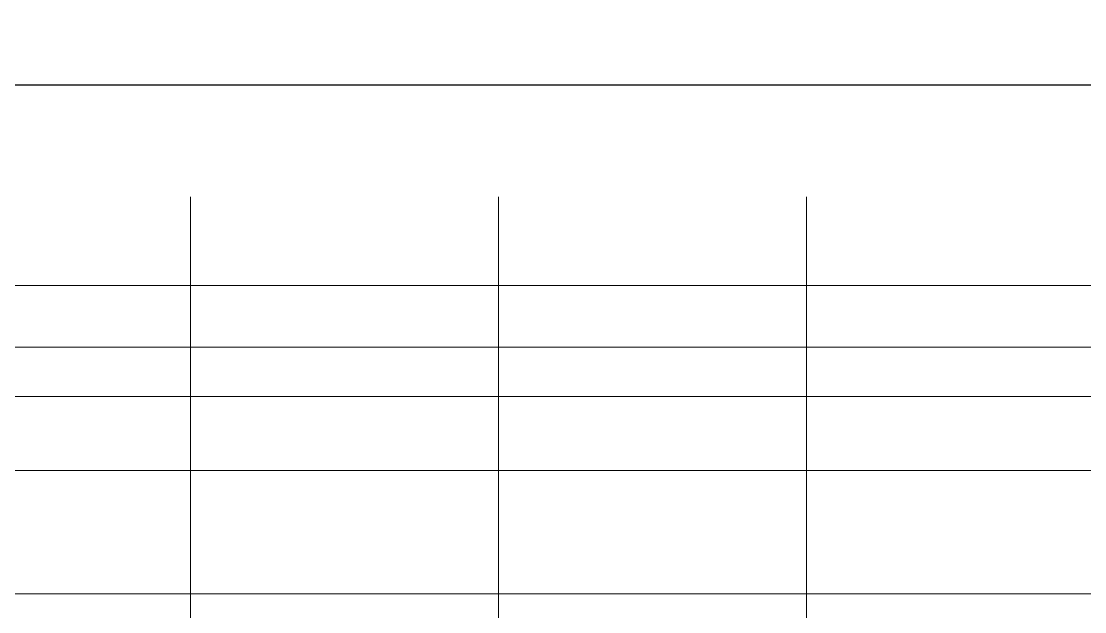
# Model space of a CAD drawing. Extents: x 11249 to 82946, y 15238 to 34763.
# Drawn here: x 16469 to 25101, y 29975 to 34763 of the extents above; entities that cross this region are included whole.
import ezdxf

# ---------------------------------------------------------------- set-up
doc = ezdxf.new("R2010")
doc.units = 0
doc.header["$LTSCALE"] = 250
for name, color, linetype, lineweight in [('03_Lines_Buttocks', 7, 'CONTINUOUS', 25), ('03_Lines_Grid', 253, 'CONTINUOUS', 15), ('03_Lines_Waterlines', 7, 'CONTINUOUS', 25)]:
    doc.layers.add(name, color=color, linetype=linetype, lineweight=lineweight)
doc.layers.add('S0CO1', color=1, linetype='CONTINUOUS')

msp = doc.modelspace()

# ---------------------------------------------------------------- linework, layer by layer
at = {"layer": '03_Lines_Buttocks'}
for points in [[(34093.7, 25413.4, 0.000024), (29093.7, 25240.3)], [(34093.7, 25472.6, 0.000032), (29093.7, 25299.6)], [(34093.7, 25539.6, 0.000044), (29093.7, 25366.6)]]:
    msp.add_lwpolyline(points, format="xyb", dxfattribs=at)
at = {"layer": '03_Lines_Grid'}
for p, q in [((17843.7, 33338.6), (17843.7, 25121.5)), ((20343.7, 33338.6), (20343.7, 25121.5)), ((22843.7, 33338.6), (22843.7, 25122.5)), ((12843.7, 32621.5), (63550.2, 32621.5)), ((12843.7, 32121.5), (63550.2, 32121.5)), ((12843.7, 31721.5), (63550.2, 31721.5)), ((12843.7, 31121.5), (63550.2, 31121.5)), ((12843.7, 30121.5), (63550.2, 30121.5))]:
    msp.add_line(p, q, dxfattribs=at)
at = {"layer": '03_Lines_Waterlines'}
msp.add_lwpolyline([(38837.2, 21446.5), (34093.7, 21446.5, 0.000019), (29145.2, 21446.5)], format="xyb", dxfattribs=at)
at = {"layer": 'S0CO1', "color": 6}
msp.add_line((82423.4, 34243.8), (11773.8, 34243.8), dxfattribs=at)

doc.saveas('drawing.dxf')
